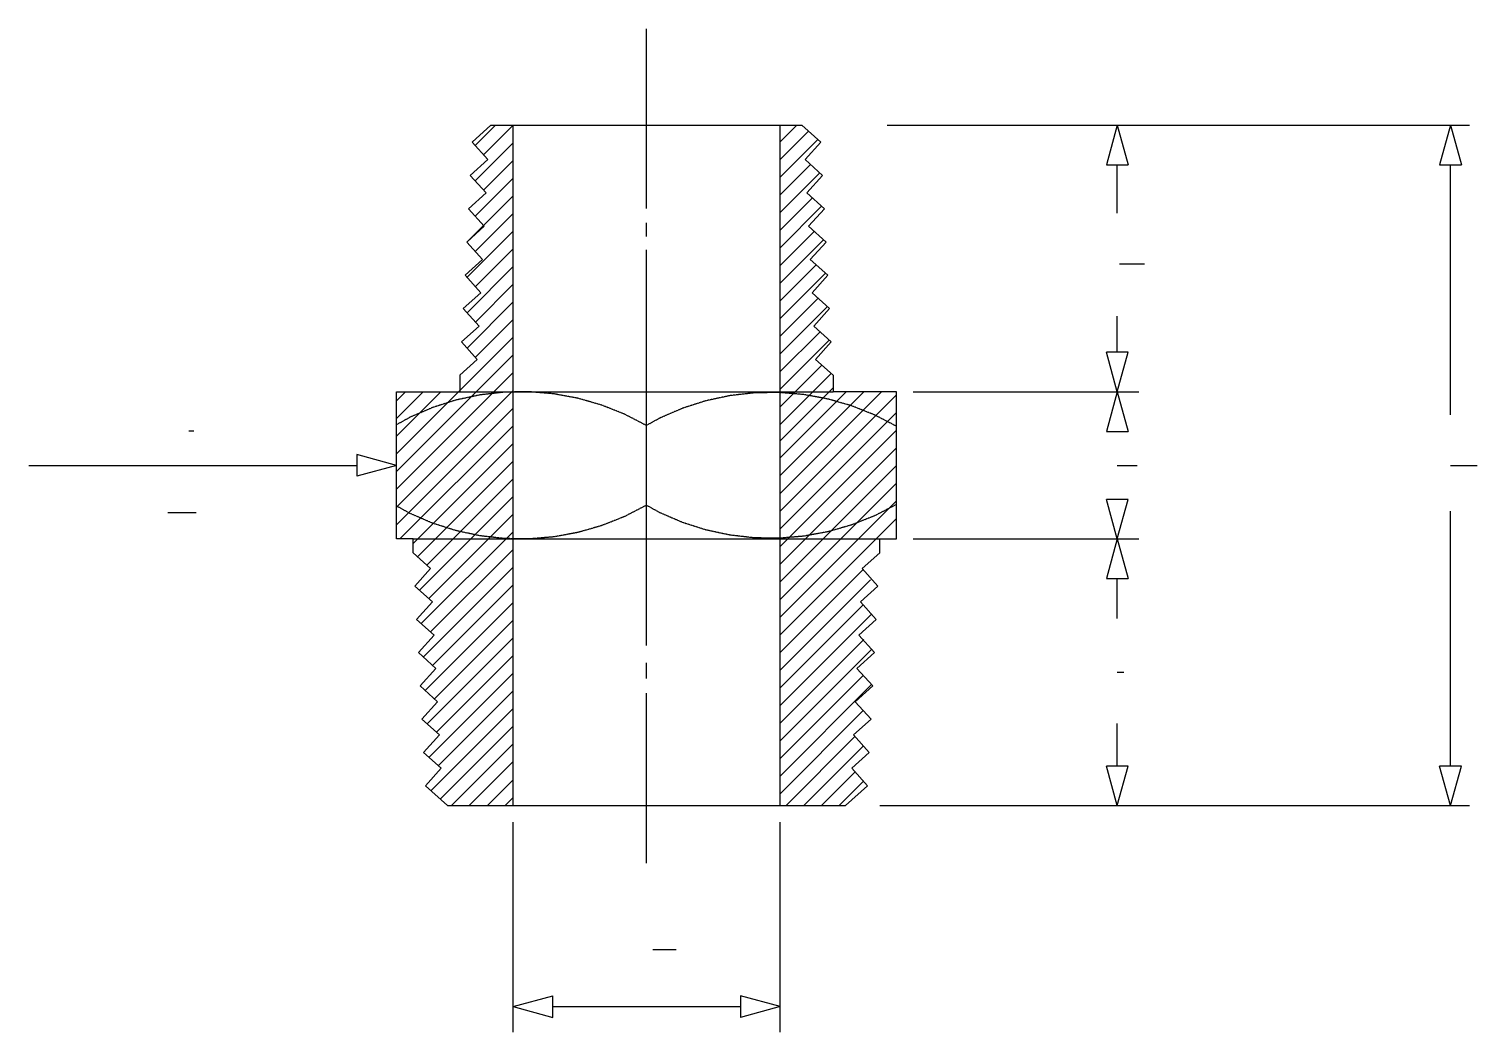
# Model space of a CAD drawing. Extents: x 513 to 1382, y 253 to 855.
import ezdxf

# ---------------------------------------------------------------- set-up
doc = ezdxf.new("R2010")
doc.units = 0
doc.header["$MEASUREMENT"] = 0
doc.linetypes.add('HIDDEN', pattern=[0.375, 0.25, -0.125])
doc.layers.get('0').update_dxf_attribs({"linetype": 'CONTINUOUS'})
doc.layers.add('1', color=7, linetype='CONTINUOUS')

msp = doc.modelspace()

# ---------------------------------------------------------------- linework, layer by layer
at = {"color": 4, "linetype": 'Continuous'}
for p, q in [((780.71, 785.26), (792.95, 797.5)), ((785.74, 779.68), (803.54, 797.49)), ((963.54, 787.31), (973.73, 797.5)), ((963.54, 787.31), (973.73, 797.5)), ((963.54, 776.7), (980.81, 793.97)), ((780.75, 764.09), (803.54, 786.88)), ((963.54, 766.1), (986.4, 788.95)), ((785.77, 758.51), (803.54, 776.28)), ((963.54, 755.49), (981.96, 773.91)), ((780.79, 742.91), (803.54, 765.67)), ((963.54, 744.88), (987.54, 768.88)), ((775.8, 727.32), (803.54, 755.06)), ((963.54, 734.28), (983.11, 753.84)), ((963.54, 723.67), (988.69, 748.82)), ((780.82, 721.74), (803.54, 744.46)), ((775.83, 706.14), (803.54, 733.85)), ((963.54, 713.06), (984.26, 733.78)), ((780.86, 700.56), (803.54, 723.24)), ((963.54, 702.46), (989.84, 728.75)), ((775.87, 684.96), (803.54, 712.64)), ((963.54, 691.85), (985.41, 713.72)), ((963.54, 681.24), (990.99, 708.69)), ((780.9, 679.38), (803.54, 702.03)), ((775.91, 663.79), (803.54, 691.42)), ((963.54, 670.64), (986.56, 693.65)), ((963.54, 660.03), (992.14, 688.63)), ((780.93, 658.21), (803.54, 680.82)), ((733.54, 600.21), (803.54, 670.21)), ((963.54, 649.42), (987.71, 673.59)), ((963.54, 638.82), (993.29, 668.56)), ((733.54, 589.6), (803.54, 659.6)), ((963.54, 628.21), (988.86, 653.52)), ((733.54, 579), (803.54, 649)), ((963.54, 617.65), (994.41, 648.52)), ((733.54, 568.39), (803.54, 638.39)), ((733.54, 610.82), (760.23, 637.5)), ((733.54, 632.03), (739.01, 637.5)), ((733.54, 621.42), (749.62, 637.5)), ((963.54, 607.89), (995.54, 639.89)), ((963.54, 597.6), (1003.44, 637.5)), ((963.54, 587), (1014.05, 637.5)), ((963.54, 576.39), (1024.65, 637.5)), ((963.54, 565.78), (1033.54, 635.78)), ((733.54, 557.78), (803.54, 627.78)), ((735.6, 549.24), (803.54, 617.18)), ((963.54, 555.18), (1033.54, 625.18)), ((963.54, 544.57), (1033.54, 614.57)), ((743.54, 546.57), (803.54, 606.57)), ((963.54, 533.96), (1033.54, 603.96)), ((746.16, 538.58), (803.54, 595.96)), ((963.54, 523.36), (1033.54, 593.36)), ((751.74, 533.55), (803.54, 585.36)), ((963.54, 512.75), (1033.54, 582.75)), ((747.31, 518.51), (803.54, 574.75)), ((963.54, 502.14), (1033.54, 572.14)), ((752.89, 513.49), (803.54, 564.14)), ((963.54, 491.54), (1033.54, 561.54)), ((748.45, 498.45), (803.54, 553.54)), ((754.04, 493.42), (803.54, 542.93)), ((749.6, 478.39), (803.54, 532.33)), ((963.54, 480.93), (1013.53, 530.92)), ((755.18, 473.36), (803.54, 521.72)), ((963.54, 470.33), (1018, 524.78)), ((750.75, 458.32), (803.54, 511.11)), ((963.54, 459.72), (1013.57, 509.74)), ((963.54, 449.11), (1018.61, 504.17)), ((756.33, 453.3), (803.54, 500.51)), ((751.9, 438.26), (803.54, 489.9)), ((963.54, 438.51), (1013.91, 488.87)), ((757.48, 433.23), (803.54, 479.29)), ((963.54, 427.9), (1018.63, 482.98)), ((753.05, 418.19), (803.54, 468.69)), ((963.54, 417.29), (1013.64, 467.39)), ((963.54, 406.69), (1018.67, 461.81)), ((758.63, 413.17), (803.54, 458.08)), ((754.2, 398.13), (803.54, 447.47)), ((963.54, 396.08), (1013.68, 446.21)), ((759.78, 393.1), (803.54, 436.87)), ((766.52, 389.24), (803.54, 426.26)), ((967.31, 389.24), (1008.69, 430.62)), ((977.92, 389.24), (1013.72, 425.04)), ((777.13, 389.24), (803.54, 415.65)), ((988.52, 389.24), (1008.73, 409.44)), ((788.18, 389.24), (803.54, 404.61)), ((999.13, 389.24), (1013.75, 403.86)), ((798.76, 389.24), (803.54, 394.02))]:
    msp.add_line(p, q, dxfattribs=at)
at = {"layer": '1', "color": 4, "linetype": 'Continuous'}
for p, q in [((883.54, 747.56), (883.54, 855.21)), ((883.54, 730.79), (883.54, 738.81)), ((883.54, 637.5), (883.54, 722.77)), ((883.54, 485.3), (883.54, 549.24)), ((883.54, 465.57), (883.54, 474.91)), ((883.54, 354.74), (883.54, 456.74))]:
    msp.add_line(p, q, dxfattribs=at)
at = {"layer": '1', "color": 7, "linetype": 'Continuous'}
for p, q in [((790.19, 797.5), (778.87, 787.31)), ((790.19, 797.5), (976.9, 797.5)), ((803.54, 389.24), (803.54, 797.5)), ((963.54, 797.5), (963.54, 389.24)), ((976.9, 797.5), (988.22, 787.31)), ((788.33, 776.8), (778.87, 787.31)), ((978.75, 776.8), (988.22, 787.31)), ((788.33, 776.8), (777.82, 767.34)), ((978.75, 776.8), (989.26, 767.34)), ((787.29, 756.83), (777.82, 767.34)), ((979.8, 756.83), (989.26, 767.34)), ((787.29, 756.83), (776.78, 747.36)), ((979.8, 756.83), (990.31, 747.36)), ((786.24, 736.85), (776.78, 747.36)), ((980.85, 736.85), (990.31, 747.36)), ((786.24, 736.85), (775.73, 727.39)), ((980.85, 736.85), (991.36, 727.39)), ((785.19, 716.88), (775.73, 727.39)), ((981.89, 716.88), (991.36, 727.39)), ((785.19, 716.88), (774.68, 707.42)), ((981.89, 716.88), (992.4, 707.42)), ((784.15, 696.91), (774.68, 707.42)), ((982.94, 696.91), (992.4, 707.42)), ((784.15, 696.91), (773.64, 687.45)), ((982.94, 696.91), (993.45, 687.45)), ((783.1, 676.94), (773.64, 687.45)), ((983.99, 676.94), (993.45, 687.45)), ((783.1, 676.94), (772.59, 667.47)), ((983.99, 676.94), (994.5, 667.47)), ((782.05, 656.96), (772.59, 667.47)), ((985.03, 656.96), (994.5, 667.47)), ((782.05, 656.96), (771.54, 647.5)), ((985.03, 656.96), (995.54, 647.5)), ((771.54, 647.5), (771.54, 637.5)), ((995.54, 647.5), (995.54, 637.5)), ((733.54, 549.24), (733.54, 637.5)), ((733.54, 637.5), (771.54, 637.5)), ((1033.54, 637.5), (995.54, 637.5)), ((1033.54, 549.24), (1033.54, 637.5)), ((743.54, 549.24), (733.54, 549.24)), ((743.54, 540.93), (743.54, 549.24)), ((1023.54, 540.93), (1023.54, 549.24)), ((1023.54, 549.24), (1033.54, 549.24)), ((754.05, 531.47), (743.54, 540.93)), ((1013.03, 531.47), (1023.54, 540.93)), ((754.05, 531.47), (744.59, 520.96)), ((1013.03, 531.47), (1022.5, 520.96)), ((755.1, 511.5), (744.59, 520.96)), ((1011.99, 511.5), (1022.5, 520.96)), ((755.1, 511.5), (745.64, 500.99)), ((1011.99, 511.5), (1021.45, 500.99)), ((756.15, 491.52), (745.64, 500.99)), ((1010.94, 491.52), (1021.45, 500.99)), ((756.15, 491.52), (746.68, 481.01)), ((1010.94, 491.52), (1020.4, 481.01)), ((757.19, 471.55), (746.68, 481.01)), ((1009.89, 471.55), (1020.4, 481.01)), ((757.19, 471.55), (747.73, 461.04)), ((1009.89, 471.55), (1019.36, 461.04)), ((758.24, 451.58), (747.73, 461.04)), ((1008.85, 451.58), (1019.36, 461.04)), ((758.24, 451.58), (748.78, 441.07)), ((1008.85, 451.58), (1018.31, 441.07)), ((759.29, 431.61), (748.78, 441.07)), ((1007.8, 431.61), (1018.31, 441.07)), ((759.29, 431.61), (749.82, 421.1)), ((1007.8, 431.61), (1017.26, 421.1)), ((760.33, 411.63), (749.82, 421.1)), ((1006.75, 411.63), (1017.26, 421.1)), ((760.33, 411.63), (750.87, 401.12)), ((1006.75, 411.63), (1016.22, 401.12)), ((764.07, 389.24), (750.87, 401.12)), ((1003.02, 389.24), (1016.22, 401.12)), ((764.07, 389.24), (1003.02, 389.24))]:
    msp.add_line(p, q, dxfattribs=at)
at = {"layer": '1', "color": 3, "linetype": 'Continuous'}
for p, q in [((1028, 797.5), (1377.39, 797.5)), ((1166.1, 797.5), (1159.54, 773.79)), ((1166.1, 797.5), (1172.66, 773.79)), ((1366.1, 797.5), (1359.54, 773.79)), ((1366.1, 797.5), (1372.66, 773.79)), ((1159.54, 773.79), (1172.66, 773.79)), ((1166.1, 744.65), (1166.1, 773.79)), ((1359.54, 773.79), (1372.66, 773.79)), ((1366.1, 623.77), (1366.1, 773.79)), ((1166.1, 661.21), (1166.1, 682.9)), ((1166.1, 637.5), (1159.54, 661.21)), ((1172.66, 661.21), (1159.54, 661.21)), ((1166.1, 637.5), (1172.66, 661.21)), ((1043.54, 637.5), (1179, 637.5)), ((1166.1, 637.5), (1159.54, 613.79)), ((1166.1, 637.5), (1172.66, 613.79)), ((1159.54, 613.79), (1172.66, 613.79)), ((733.54, 593.37), (709.83, 599.92)), ((709.83, 599.92), (709.83, 586.81)), ((513, 593.37), (709.83, 593.37)), ((733.54, 593.37), (709.83, 586.81)), ((1166.1, 549.24), (1159.54, 572.95)), ((1172.66, 572.95), (1159.54, 572.95)), ((1166.1, 549.24), (1172.66, 572.95)), ((1366.1, 412.95), (1366.1, 565.96)), ((1043.54, 549.24), (1179, 549.24)), ((1166.1, 549.24), (1159.54, 525.52)), ((1166.1, 549.24), (1172.66, 525.52)), ((1159.54, 525.52), (1172.66, 525.52)), ((1166.1, 501.58), (1166.1, 525.52)), ((1166.1, 412.95), (1166.1, 438.51)), ((1166.1, 389.24), (1159.54, 412.95)), ((1172.66, 412.95), (1159.54, 412.95)), ((1166.1, 389.24), (1172.66, 412.95)), ((1366.1, 389.24), (1359.54, 412.95)), ((1372.66, 412.95), (1359.54, 412.95)), ((1366.1, 389.24), (1372.66, 412.95)), ((1023.54, 389.24), (1377.39, 389.24)), ((803.58, 253.39), (803.58, 379.24)), ((963.72, 253.39), (963.72, 379.24)), ((803.58, 268.65), (827.29, 275.21)), ((827.29, 262.09), (827.29, 275.21)), ((963.72, 268.65), (940.01, 275.21)), ((940.01, 275.21), (940.01, 262.09)), ((803.58, 268.65), (827.29, 262.09)), ((827.29, 268.65), (940.01, 268.65)), ((963.72, 268.65), (940.01, 262.09))]:
    msp.add_line(p, q, dxfattribs=at)
at = {"layer": '1', "color": 5, "linetype": 'Continuous'}
for p, q in [((1167.42, 714.25), (1182.42, 714.25)), ((609, 614), (612, 614)), ((1166.1, 593.37), (1178.1, 593.37)), ((1365.99, 593.37), (1381.99, 593.37)), ((1166.1, 469.24), (1170.1, 469.24)), ((887.3, 303), (901.3, 303))]:
    msp.add_line(p, q, dxfattribs=at)
at = {"layer": '1', "color": 4, "linetype": 'HIDDEN'}
for p, q in [((783.73, 635.65), (769.27, 632.56)), ((771.54, 637.5), (995.54, 637.5)), ((798.42, 637.31), (783.73, 635.65)), ((813.2, 637.53), (798.42, 637.31)), ((827.93, 636.3), (813.2, 637.53)), ((842.46, 633.62), (827.93, 636.3)), ((883.54, 549.24), (883.54, 637.5)), ((933.73, 635.22), (919.27, 632.13)), ((948.42, 636.89), (933.73, 635.22)), ((963.2, 637.1), (948.42, 636.89)), ((977.93, 635.87), (963.2, 637.1)), ((992.46, 633.19), (977.93, 635.87)), ((755.19, 628.06), (741.62, 622.2)), ((769.27, 632.56), (755.19, 628.06)), ((856.67, 629.54), (842.46, 633.62)), ((870.41, 624.08), (856.67, 629.54)), ((905.19, 627.63), (891.62, 621.77)), ((919.27, 632.13), (905.19, 627.63)), ((1006.67, 629.11), (992.46, 633.19)), ((1020.41, 623.65), (1006.67, 629.11)), ((741.62, 622.2), (733.54, 617.73)), ((883.54, 617.31), (870.41, 624.08)), ((891.62, 621.77), (883.54, 617.31)), ((1033.54, 616.88), (1020.41, 623.65)), ((741.62, 564.56), (733.54, 569.03)), ((883.54, 569.45), (870.41, 562.67)), ((891.62, 564.98), (883.54, 569.45)), ((905.19, 559.12), (891.62, 564.98)), ((1033.54, 569.87), (1020.41, 563.09)), ((755.19, 558.7), (741.62, 564.56)), ((769.27, 554.21), (755.19, 558.7)), ((856.67, 557.22), (842.46, 553.13)), ((870.41, 562.67), (856.67, 557.22)), ((919.27, 554.63), (905.19, 559.12)), ((1006.67, 557.64), (992.46, 553.55)), ((1020.41, 563.09), (1006.67, 557.64)), ((743.54, 549.24), (1023.54, 549.24)), ((783.72, 551.11), (769.27, 554.21)), ((798.41, 549.45), (783.72, 551.11)), ((813.19, 549.23), (798.41, 549.45)), ((827.92, 550.46), (813.19, 549.23)), ((842.46, 553.13), (827.92, 550.46)), ((933.72, 551.53), (919.27, 554.63)), ((948.41, 549.86), (933.72, 551.53)), ((963.19, 549.65), (948.41, 549.86)), ((977.92, 550.88), (963.19, 549.65)), ((992.46, 553.55), (977.92, 550.88))]:
    msp.add_line(p, q, dxfattribs=at)
at = {"layer": '1', "color": 2, "linetype": 'Continuous'}
msp.add_line((596.27, 565.11), (613.27, 565.11), dxfattribs=at)

doc.saveas('drawing.dxf')
